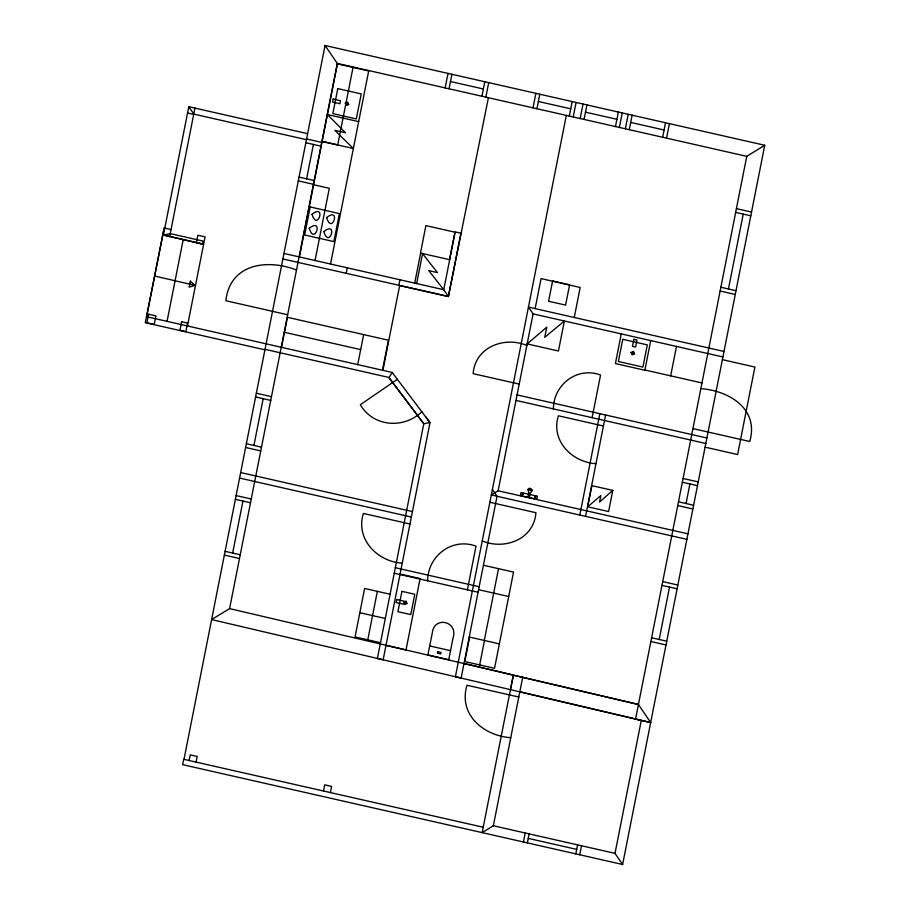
<?xml version="1.0" encoding="UTF-8"?>
<svg xmlns="http://www.w3.org/2000/svg" width="910" height="910" viewBox="0 0 910 910"><rect width="100%" height="100%" fill="white"/><g stroke="black" fill="none" stroke-linecap="round" stroke-linejoin="round"><path stroke-width="1.36" d="M164.164 228.012L146.544 316.703L164.164 228.012L171.046 229.57M307.625 133.668L188.791 106.709L163.425 235.053L170.25 233.62L203.101 241.082L202.543 243.925L162.799 234.905L203.601 244.346L196.401 242.708L197.868 235.246L205.08 236.884L187.471 325.985M169.681 236.475L194.933 108.097M167.053 321.355L183.206 239.626M184.002 759.349L325.052 45.5L764.741 145.27L622.622 864.5L182.648 764.662L183.718 759.293L483.21 827.247M189.087 760.51L190.201 754.879L197.186 756.46L196.071 762.091M232.664 553.053L242.947 501.046M253.924 445.456L263.172 398.682M306.613 178.838L313.404 144.44M622.622 864.5L615.012 853.364L493.322 825.757L482.152 832.627L513.308 675.152L638.433 704.488L650.673 722.54L211.62 619.573L229.593 608.608L337.314 63.438L325.052 45.5M281.52 347.324L287.446 317.317L388.388 340.215L382.462 370.233M299.401 256.961L337.394 63.871L368.686 70.969L330.535 264.025M353.034 67.42L337.724 144.895L322.083 141.346M315.042 260.51L329.306 188.302L313.666 184.753M346.187 273.318L347.267 267.824M357.721 364.614L363.647 334.607M398.808 285.262L399.888 279.757M382.905 370.336L399.661 285.569L448.402 296.512L488.408 97.723M445.149 87.906L448.016 73.403M449.051 88.793L451.917 74.29M414.71 283.124L420.636 253.105M416.643 283.567L422.57 253.549M323.505 791.006L324.722 784.841L331.604 786.399L330.387 792.564M367.776 639.832L377.354 591.352M449.506 259.657L454.932 232.186L425.903 225.6L420.477 253.071L449.665 259.703M481.936 96.255L484.802 81.752M485.849 97.142L488.715 82.639M282.873 258.952L448.402 296.512L460.915 233.21M427.586 580.785C427.848 555.919 452.077 537.241 476.01 546.148L467.387 589.816M533.01 107.846L535.876 93.343M429.679 645.941L427.905 654.938L448.755 659.67L453.078 637.796C458.492 621.325 434.002 615.456 432.273 633.076L429.679 645.941L450.53 650.673M536.923 108.734L539.789 94.231M566.316 115.399L455.398 676.767L461.131 678.064L497.042 496.28L492.401 489.466M569.319 116.082L572.185 101.579M686.868 539.346L491.309 494.972L498.134 490.774L533.078 313.893L528.437 307.091L723.996 351.465M469.628 637.125L464.805 661.547L494.539 668.304L513.536 572.083L483.517 565.269M535.137 308.615L541.063 278.596L580.182 287.48L574.255 317.488M573.22 116.969L576.087 102.466M580.17 118.55L583.037 104.036M584.083 119.438L586.95 104.923M484.302 640.458L498.521 568.67M479.672 664.926L484.495 640.504M522.09 495.95L522.693 492.901M527.937 497.269L528.778 492.97L527.982 489.455L529.301 488.283L530.598 488.465L532.259 490.433L530.189 493.288L529.336 497.588M535.182 498.919L535.728 495.859M553.36 408.886C553.576 384.623 577.156 366.298 600.543 375.011L592.114 417.69M615.479 126.558L618.345 112.055M619.391 127.445L622.258 112.942M625.352 128.799L628.218 114.296M629.265 129.686L632.131 115.183M493.357 825.757L522.693 677.279M579.818 515.06L599.849 413.697M621.268 333.902L615.41 363.568L644.86 370.245L650.718 340.59M585.562 516.357L605.594 414.994M587.712 506.802L591.887 485.656L612.794 490.399L608.608 511.545L587.712 506.802L600.85 495.563L599.576 502.013L612.794 490.399M523.443 842L525.218 832.991M662.639 137.262L665.506 122.759M527.356 842.887L529.131 833.879M666.552 138.149L669.419 123.635M575.825 853.887L577.611 844.878M670.67 375.853L676.483 346.437M579.738 854.774L581.513 845.765M764.741 145.27L746.746 156.338L635.544 719.105L650.673 722.54M615.012 853.364L641.288 720.413L519.826 691.782M659.181 639.491L669.544 587.075M686.049 503.526L689.916 483.949M728.444 288.982L743.231 214.112M510.43 689.655L513.422 675.106L464.032 663.379M392.176 372.44L388.991 377.707L423.787 423.73L377.4 658.476L383.144 659.773L430.009 422.593L392.176 372.44L146.453 316.68L145.259 322.675L264.912 349.827M527.197 343.923L546.762 327.134L544.737 337.337L564.371 320.991L558.444 351.01L527.152 343.912M397.374 379.322L360.314 404.745C373.293 427.029 403.881 429.145 421.819 411.729M450.484 81.536L483.369 88.998M538.356 101.476L570.752 108.825M585.517 112.18L616.912 119.301M630.698 122.429L664.072 130.005M337.314 63.438L746.746 156.338M358.676 121.633L327.384 114.535L345.47 132.758L334.823 130.346L353.364 148.523L322.06 141.471M736.406 208.64L751.535 212.075M735.667 212.405L750.795 215.829M306.579 138.98L321.708 142.415M306.442 139.674L193.853 114.125L188.791 106.709M187.54 113.011L193.694 114.41M305.84 142.733L320.968 146.157M299.049 177.12L314.177 180.555M298.298 180.874L313.427 184.309M720.879 287.264L735.997 290.7M720.14 291.018L735.257 294.453M461.131 233.256L455.171 231.913L443.75 289.71L448.402 296.512M283.965 253.458L443.75 289.71L428.758 270.634L437.46 272.602L422.433 253.515M533.078 313.893L722.904 356.97M722.381 359.655L754.902 367.037L737.612 454.545L705.091 447.163M296.489 269.997C267.324 258.656 229.923 263.593 225.862 300.732L287.651 314.758M644.906 370.006L701.974 382.951M526.845 345.459C504.356 335.995 475.088 347.108 473.154 373.669L519.212 384.111M700.848 388.615C729.342 390.856 759.111 408.772 749.772 441.498L692.954 428.61M284.477 332.321L360.678 349.611M517.073 394.906L706.899 437.983M515.993 400.411L705.807 443.488M265.015 349.326L388.877 377.434L423.787 423.73L430.009 422.593L425.402 416.552M603.41 426.005L558.399 415.79C550.493 440.588 571.98 462.28 595.97 463.679M683.091 478.478L698.22 481.913M682.352 482.232L697.481 485.667M256.347 393.222L271.476 396.646M255.608 396.965L270.736 400.4M678.485 501.808L693.613 505.243M677.745 505.562L692.874 508.997M528.721 493.277L530.132 493.595M528.539 494.221L521.02 492.515L520.418 495.563L536.9 499.306L537.503 496.257L529.938 494.539M498.134 490.774L687.96 533.84M246.36 443.739L261.488 447.174M489.864 502.263L535.922 512.705C533.999 539.277 504.72 550.379 482.232 540.915M245.62 447.492L260.749 450.928M240.661 472.563L412.423 511.545M239.58 478.068L411.343 517.039M409.966 524.001L363.397 513.445C355.23 539.095 377.366 561.675 402.231 563.165M662.719 581.604L677.848 585.039M661.98 585.357L677.097 588.793M236.122 495.575L251.24 499.01M235.383 499.328L250.512 502.764M395.338 567.715L479.172 586.745M478.592 589.669L508.724 596.516M400.082 574.017L420.113 578.567L406.019 649.911L385.988 645.372M394.246 573.22L478.091 592.239M651.617 637.773L666.746 641.209M650.878 641.527L666.006 644.962M225.1 551.335L240.229 554.77M224.361 555.089L239.489 558.524M390.094 594.241L364.626 588.463L355.048 636.943L380.516 642.722M469.241 637.034L499.362 643.87M359.837 612.703L385.305 618.481M518.791 697.014L467.001 685.253C458.094 714.543 483.631 735.792 510.737 737.68M528.244 838.383L576.712 849.383M154.666 276.037L195.479 285.478M229.593 608.608L638.433 704.488M148.626 314.223L146.931 322.788L154.222 324.449L155.917 315.884L148.626 314.223M181.647 321.73L179.964 330.284L185.845 331.615L187.528 323.073L181.647 321.73M310.208 206.957L304.668 234.973L333.879 241.594L339.419 213.588L310.208 206.957M333.162 99.053L332.571 102.056L339.874 103.706L340.465 100.714L333.162 99.053M309.263 228.285C314.61 246.303 323.88 216.728 309.263 228.285M312.028 214.282C317.374 232.289 326.656 202.737 312.028 214.282M337.792 88.6L332.844 113.613L356.31 118.937L361.259 93.923L337.792 88.6M345.288 103.057L346.38 105.458L348.814 104.502L347.722 102.102L345.288 103.057M346.039 103.365L346.676 104.73L348.064 104.184L347.438 102.807L346.039 103.365M323.869 231.606C329.215 249.613 338.486 220.049 323.869 231.606M326.633 217.592C331.979 235.61 341.261 206.047 326.633 217.592M396.76 599.519L396.157 602.511L403.46 604.172L404.063 601.169L396.76 599.519M401.947 591.341L397.92 611.691L410.774 614.614L414.801 594.253L401.947 591.341M403.653 602.033L404.757 604.433L407.179 603.489L406.087 601.089L403.653 602.033M404.404 602.352L405.041 603.717L406.429 603.171L405.803 601.806L404.404 602.352M437.71 651.674L437.414 653.187L440.724 653.937L441.031 652.424L437.71 651.674M552.62 280.962L548.605 301.255L565.588 305.112L569.603 284.819L552.62 280.962M523.227 494.323L522.397 494.392L523.227 494.323M534.705 496.928L535.433 497.361L534.818 496.985M622.759 339.316L618.379 361.498L642.926 367.071L647.306 344.879L622.759 339.316M631.085 352.443L632.188 354.843L634.611 353.888L633.519 351.488L631.085 352.443M633.861 339.339L632.473 346.346L635.601 347.063L636.989 340.056L633.861 339.339M631.847 352.75L632.473 354.126L633.861 353.58L633.235 352.204L631.847 352.75M190.349 281.156L189.132 287.15L194.956 285.365L190.349 281.156M528.005 489.523C535.762 492.992 530.974 487.419 528.005 489.523"/></g></svg>
